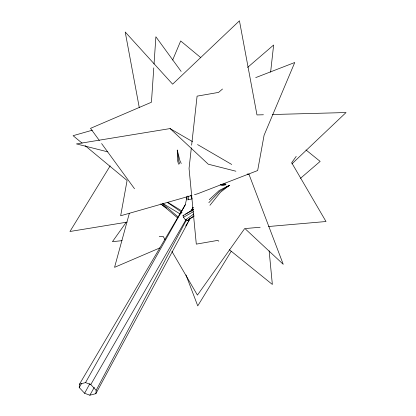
<?xml version="1.0" encoding="UTF-8"?>
<svg xmlns="http://www.w3.org/2000/svg" width="416" height="416" viewBox="0 0 416 416"><rect width="100%" height="100%" fill="white"/><g stroke="black" fill="none" stroke-linecap="round" stroke-linejoin="round"><path stroke-width="0.62" d="M153.774 67.886L151.445 102.237L90.516 128.357L99.315 140.431M154.04 63.996L155.886 36.78L181.132 71.427M190.33 218.197L95.872 393.671L89.851 395.2L84.594 393.255L79.212 387.499L79.508 384.14L185.292 204.755L186.956 197.174M95.872 393.671L96.169 390.312L186.477 219.851M191.344 147.794L189.046 168.449L196.3 244.13L217.797 240.38L218.806 241.197M191.63 145.21L197.09 96.143L218.582 92.399L222.518 89.014M270.618 72.129L273.634 45.016L247.582 67.434M129.308 213.481L114.556 267.342L159.952 247.884M172.645 60.044L180.684 40.96L200.689 57.554M191.038 211.24L193.164 207.22L190.575 211.713M84.594 393.255L89.924 383.578M79.508 384.14L85.53 382.611L185.292 204.755M89.851 395.2L94.323 387.306M185.739 226.013L187.658 222.633M188.297 221.504L190.211 218.119M96.169 390.312L90.787 384.556L186.035 219.57M79.212 387.499L81.541 383.604M110.167 165.864L69.956 231.488L127.036 222.139M231.202 251.295L197.751 305.89L185.978 274.966M126.313 222.149L112.44 241.68L122.054 240.656M296.218 156.385L291.668 162.713L326.004 221.525L268.544 226.517M209.945 205.28L220.449 192.27L229.429 185.281L219.227 190.466L209.248 199.69M208.827 202.686L219.502 191.49L229.455 185.318L226.72 187.044M291.928 163.868L346.044 112.544L272.464 114.52M300.492 178.318L320.154 161.398L306.004 149.968M193.825 213.886L185.463 219.97L183.498 217.235L182.988 215.691L183.851 215.077M194.142 215.961L186.768 220.948L194.007 216.034M182.988 215.691L193.508 209.539M185.531 214.105L193.362 209.56M183.498 217.235L193.497 211.666M255.71 77.615L294.752 62.499L264.087 135.252L257.655 170.539L197.59 193.794L194.49 194.683M92.326 130.198L73.091 135.689L82.092 143.156M192.01 195.39L120.661 215.769L127.093 180.487L85.093 145.642M225.935 184.746L222.825 185.526L220.953 185.442M187.668 199.878L192.088 198.91L190.814 195.26M192.499 141.627L170.092 128.58L76.456 143.915L107.848 151.892M225.872 184.356L222.721 184.86L220.194 184.564M159.234 236.704L163.082 236.293L165.043 239.652M260.151 227.25L244.655 228.597L197.418 295.105L171.912 251.415M222.747 184.148L225.888 183.934M263.427 114.764L256.974 114.936L239.444 20.8L172.619 84.172L125.206 32.001L139.298 107.692M235.893 171.215L208.27 164.2L170.092 128.58M247.192 174.086L249.075 174.564L283.234 264.3L245.528 229.122M85.53 382.611L90.787 384.556M160.685 203.918L166.431 208.01M197.543 144.56L231.712 164.455M247.957 173.909L249.075 174.564M162.926 203.512L180.3 214.058L182.021 212.462L167.586 202.519M167.674 202.29L181.901 211.006M229.414 249.766L272.355 284.456L269.131 250.822M161.793 204.542L177.835 218.088M162.744 203.762L178.147 217.001M101.613 143.577L134.508 188.729M181.256 163.478L179.904 160.633L177.247 150.046L177.637 152.563M179.78 163.972L178.719 161.034L177.242 150.051L177.715 161.148L178.573 164.247M186.576 197.096L186.997 198.957M186.441 196.799L187.008 199.316M187.944 195.957L188.708 199.737"/></g></svg>
